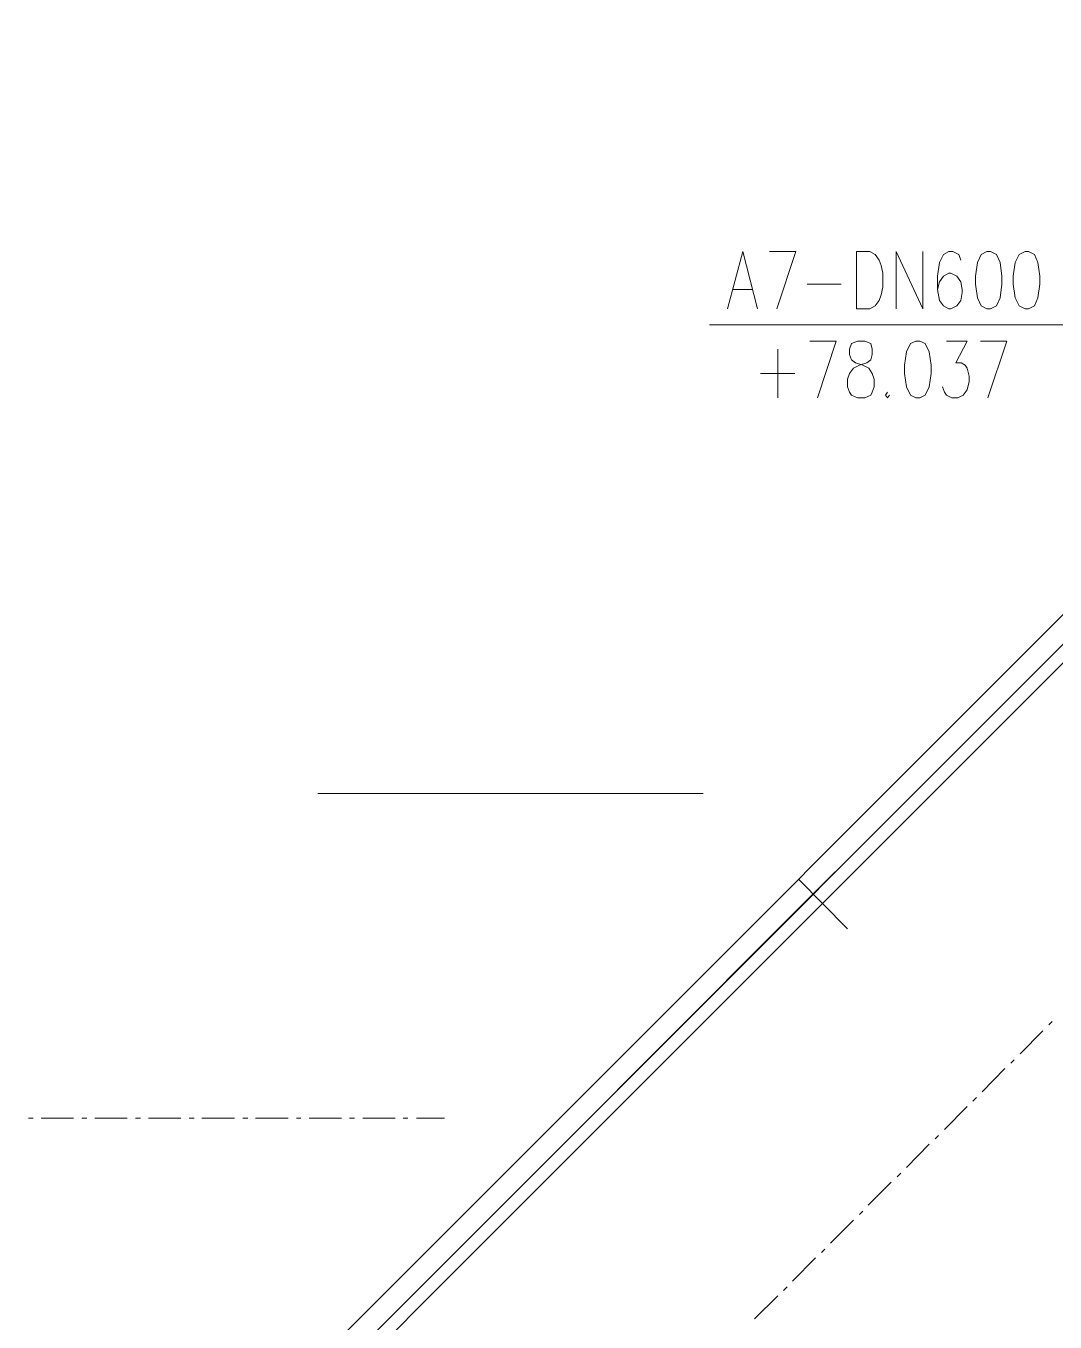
# Model space of a CAD drawing. Header units: millimetres. Extents: x 0 to 588, y 0 to 874.
# Drawn here: x 124 to 168.3, y 630.5 to 686.2 of the extents above; entities that cross this region are included whole.
import ezdxf

# ---------------------------------------------------------------- set-up
doc = ezdxf.new("R2010")
doc.units = ezdxf.units.MM
doc.layers.get('0').update_dxf_attribs({"lineweight": 18})

msp = doc.modelspace()

# ---------------------------------------------------------------- linework, layer by layer
at = {"color": 0, "lineweight": 0}
for points in [[(121.01, 613.304), (193.95, 686.244)], [(121.793, 612.796), (194.416, 685.44)], [(122.259, 612.479), (194.712, 684.932)], [(154.178, 674.073), (154.834, 676.529), (155.469, 674.073)], [(155.977, 676.529), (157.12, 676.529), (156.295, 674.073)], [(161.438, 674.073), (161.438, 676.529), (162.581, 674.073), (162.581, 676.529)], [(164.211, 676.169), (164.126, 676.402), (163.872, 676.529), (163.703, 676.529), (163.47, 676.402), (163.301, 676.063), (163.216, 675.471), (163.216, 674.899), (163.301, 674.433), (163.47, 674.201), (163.703, 674.073), (163.788, 674.073), (164.042, 674.201), (164.211, 674.433), (164.274, 674.772), (164.274, 674.899), (164.211, 675.237), (164.042, 675.471), (163.788, 675.598), (163.703, 675.598), (163.47, 675.471), (163.301, 675.237), (163.216, 674.899)], [(157.607, 675.132), (159.067, 675.132)], [(154.411, 674.899), (155.236, 674.899)], [(153.395, 673.375), (169.227, 673.375)], [(156.337, 672.338), (156.337, 670.242)], [(157.713, 672.676), (158.856, 672.676), (158.052, 670.242)], [(163.597, 672.676), (164.486, 672.676), (163.999, 671.745), (164.232, 671.745), (164.401, 671.639), (164.486, 671.512), (164.571, 671.173), (164.571, 670.941), (164.486, 670.581), (164.317, 670.348), (164.084, 670.242), (163.83, 670.242), (163.597, 670.348), (163.512, 670.475), (163.428, 670.708)], [(165.058, 672.676), (166.201, 672.676), (165.375, 670.242)], [(155.596, 671.28), (157.078, 671.28)], [(161.057, 670.475), (160.972, 670.348), (161.057, 670.242), (161.142, 670.348)], [(136.546, 653.203), (153.12, 653.203)], [(158.814, 649.837), (149.437, 640.461)], [(157.226, 649.52), (159.343, 647.383)], [(168, 643.255), (168.148, 643.403)], [(166.772, 642.006), (167.746, 643.001)], [(166.37, 641.604), (166.518, 641.752)], [(165.142, 640.376), (166.116, 641.371)], [(164.74, 639.974), (164.888, 640.122)], [(163.512, 638.746), (164.486, 639.741)], [(124.291, 639.233), (124.079, 639.233)], [(126.026, 639.233), (124.629, 639.233)], [(126.598, 639.233), (126.386, 639.233)], [(128.333, 639.233), (126.936, 639.233)], [(128.905, 639.233), (128.693, 639.233)], [(130.641, 639.233), (129.244, 639.233)], [(131.212, 639.233), (131, 639.233)], [(132.948, 639.233), (131.551, 639.233)], [(133.519, 639.233), (133.308, 639.233)], [(135.255, 639.233), (133.858, 639.233)], [(135.805, 639.233), (135.615, 639.233)], [(137.562, 639.233), (136.165, 639.233)], [(138.113, 639.233), (137.901, 639.233)], [(139.869, 639.233), (138.472, 639.233)], [(140.42, 639.233), (140.208, 639.233)], [(141.986, 639.233), (140.78, 639.233)], [(163.11, 638.344), (163.258, 638.492)], [(161.883, 637.117), (162.856, 638.111)], [(161.481, 636.715), (161.629, 636.863)], [(160.232, 635.487), (161.226, 636.482)], [(158.602, 633.857), (159.597, 634.852)], [(159.851, 635.085), (159.999, 635.233)], [(156.972, 632.227), (157.967, 633.222)], [(158.221, 633.455), (158.369, 633.603)], [(155.342, 630.597), (156.337, 631.592)], [(156.591, 631.825), (156.739, 631.973)]]:
    msp.add_lwpolyline(points, dxfattribs=at)
for points in [[(159.724, 674.073), (159.724, 676.529), (160.295, 676.529), (160.528, 676.402), (160.697, 676.169), (160.782, 675.936), (160.867, 675.598), (160.867, 675.005), (160.782, 674.666), (160.697, 674.433), (160.528, 674.201), (160.295, 674.073)], [(165.333, 676.529), (165.1, 676.402), (164.931, 676.063), (164.846, 675.471), (164.846, 675.132), (164.931, 674.539), (165.1, 674.201), (165.333, 674.073), (165.502, 674.073), (165.756, 674.201), (165.904, 674.539), (165.989, 675.132), (165.989, 675.471), (165.904, 676.063), (165.756, 676.402), (165.502, 676.529)], [(166.984, 676.529), (166.73, 676.402), (166.56, 676.063), (166.476, 675.471), (166.476, 675.132), (166.56, 674.539), (166.73, 674.201), (166.984, 674.073), (167.132, 674.073), (167.386, 674.201), (167.534, 674.539), (167.619, 675.132), (167.619, 675.471), (167.534, 676.063), (167.386, 676.402), (167.132, 676.529)], [(159.766, 672.676), (159.512, 672.57), (159.427, 672.338), (159.427, 672.105), (159.512, 671.872), (159.681, 671.745), (159.999, 671.639), (160.253, 671.512), (160.401, 671.28), (160.486, 671.046), (160.486, 670.708), (160.401, 670.475), (160.338, 670.348), (160.083, 670.242), (159.766, 670.242), (159.512, 670.348), (159.427, 670.475), (159.343, 670.708), (159.343, 671.046), (159.427, 671.28), (159.597, 671.512), (159.851, 671.639), (160.168, 671.745), (160.338, 671.872), (160.401, 672.105), (160.401, 672.338), (160.338, 672.57), (160.083, 672.676)], [(162.285, 672.676), (162.052, 672.57), (161.883, 672.211), (161.798, 671.639), (161.798, 671.28), (161.883, 670.708), (162.052, 670.348), (162.285, 670.242), (162.454, 670.242), (162.687, 670.348), (162.856, 670.708), (162.941, 671.28), (162.941, 671.639), (162.856, 672.211), (162.687, 672.57), (162.454, 672.676)]]:
    msp.add_lwpolyline(points, close=True, dxfattribs=at)

doc.saveas('drawing.dxf')
